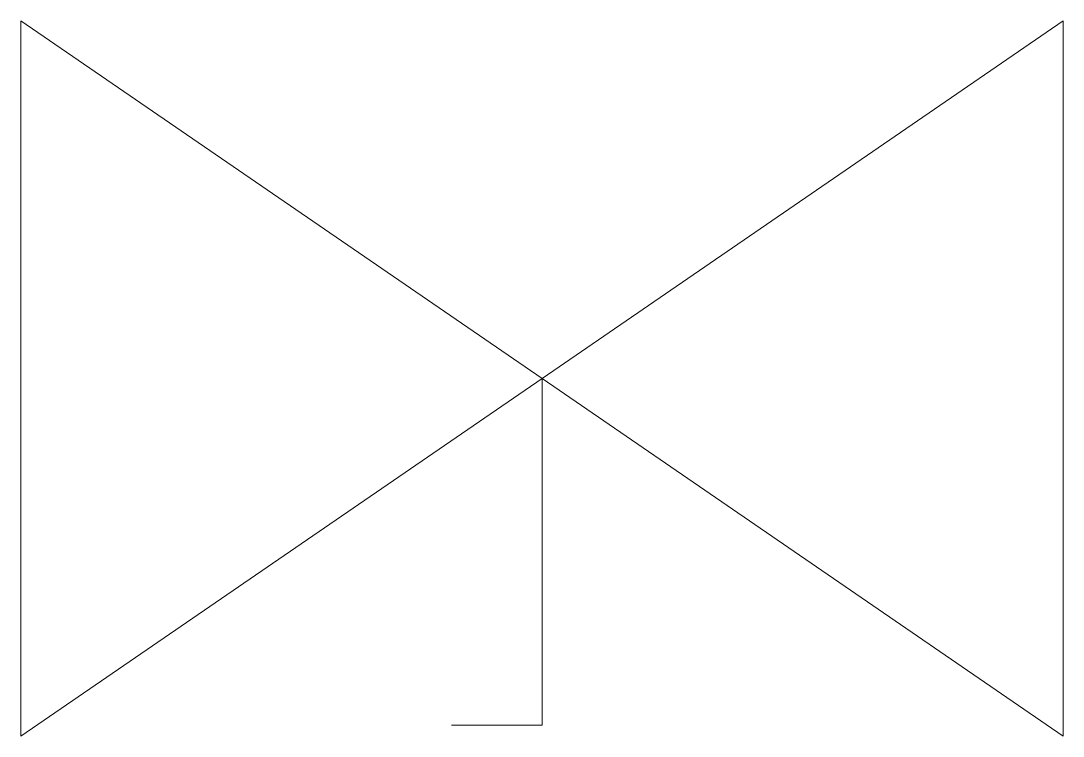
# Model space of a CAD drawing. Header units: inches. Extents: x 110.96 to 116.98, y -101.06 to -96.94.
import ezdxf

# ---------------------------------------------------------------- set-up
doc = ezdxf.new("R2010")
doc.units = ezdxf.units.IN
doc.header["$MEASUREMENT"] = 0
doc.layers.add('E201-Electrical-2nd-floor', color=4, linetype='Continuous', lineweight=9)

msp = doc.modelspace()

# ---------------------------------------------------------------- linework, layer by layer
at = {"layer": 'E201-Electrical-2nd-floor'}
for p, q in [((110.9628, -96.9405), (110.9628, -97.9786)), ((113.9689, -99.0022), (110.9628, -96.9405)), ((113.9689, -99.0022), (116.975, -96.9405)), ((116.975, -96.9405), (116.975, -97.9786)), ((110.9628, -97.9786), (110.9628, -99.0022)), ((116.975, -97.9786), (116.975, -99.0022)), ((110.9628, -100.0259), (110.9628, -99.0022)), ((113.9689, -99.0022), (110.9628, -101.0639)), ((113.9689, -99.0022), (116.975, -101.0639)), ((116.975, -100.0259), (116.975, -99.0022)), ((110.9628, -101.0639), (110.9628, -100.0259)), ((116.975, -101.0639), (116.975, -100.0259))]:
    msp.add_line(p, q, dxfattribs=at)
msp.add_lwpolyline([(113.9689, -99.0022), (113.9689, -101.0003), (113.4469, -101.0003)], dxfattribs=at)

doc.saveas('drawing.dxf')
